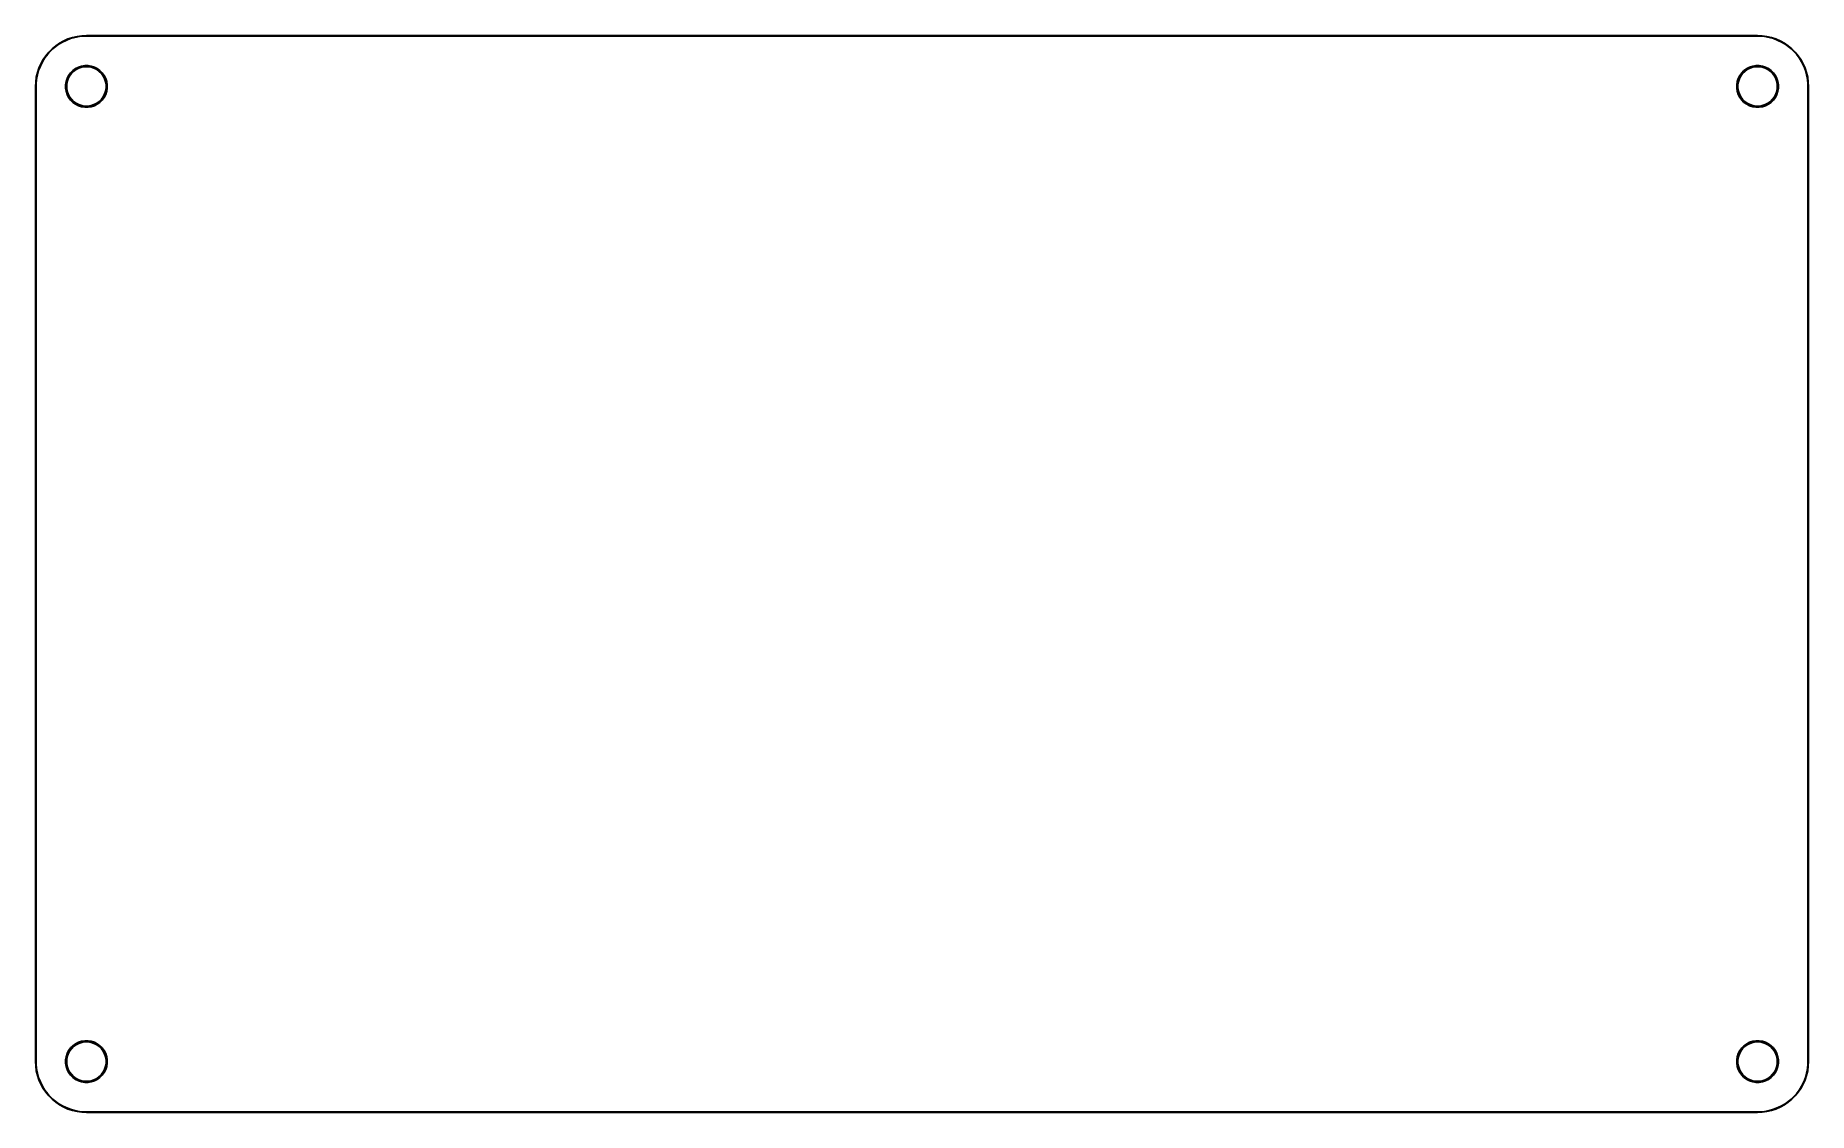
# Model space of a CAD drawing. Header units: inches. Extents: x 2.75 to 8.27, y -5.32 to -1.97.
import ezdxf

# ---------------------------------------------------------------- set-up
doc = ezdxf.new("R2010")
doc.units = ezdxf.units.IN
doc.header["$MEASUREMENT"] = 0
doc.layers.add('Edge.Cuts', color=254, linetype='CONTINUOUS', true_color=0xd0d2cd)

msp = doc.modelspace()

# ---------------------------------------------------------------- linework, layer by layer
at = {"layer": 'Edge.Cuts', "linetype": 'CONTINUOUS'}
for p, q in [((2.83, -1.9913), (2.8428, -1.9841)), ((2.8501, -1.9827), (2.8372, -1.9891)), ((2.8428, -1.9841), (2.8561, -1.9782)), ((2.8636, -1.9774), (2.8501, -1.9827)), ((2.8561, -1.9782), (2.87, -1.9736)), ((2.8775, -1.9735), (2.8636, -1.9774)), ((2.87, -1.9736), (2.8843, -1.9702)), ((2.8917, -1.9708), (2.8775, -1.9735)), ((2.8843, -1.9702), (2.8988, -1.9682)), ((2.9062, -1.9695), (2.8917, -1.9708)), ((2.8988, -1.9682), (2.9134, -1.9675)), ((2.9134, -1.9695), (2.9062, -1.9695)), ((2.9134, -1.9675), (8.1102, -1.9675)), ((8.1102, -1.9695), (2.9134, -1.9695)), ((8.1102, -1.9675), (8.1249, -1.9682)), ((8.1175, -1.9695), (8.1102, -1.9695)), ((8.1319, -1.9708), (8.1175, -1.9695)), ((8.1249, -1.9682), (8.1394, -1.9702)), ((8.1461, -1.9735), (8.1319, -1.9708)), ((8.1394, -1.9702), (8.1536, -1.9736)), ((8.16, -1.9774), (8.1461, -1.9735)), ((8.1536, -1.9736), (8.1675, -1.9782)), ((8.1735, -1.9827), (8.16, -1.9774)), ((8.1675, -1.9782), (8.1809, -1.9841)), ((8.1865, -1.9891), (8.1735, -1.9827)), ((8.1809, -1.9841), (8.1937, -1.9913)), ((2.7841, -2.0374), (2.7765, -2.0498)), ((2.7787, -2.0426), (2.7869, -2.0305)), ((2.7929, -2.0259), (2.7841, -2.0374)), ((2.7869, -2.0305), (2.7963, -2.0192)), ((2.8026, -2.0152), (2.7929, -2.0259)), ((2.7963, -2.0192), (2.8066, -2.0089)), ((2.8133, -2.0055), (2.8026, -2.0152)), ((2.8066, -2.0089), (2.8179, -1.9995)), ((2.8248, -1.9967), (2.8133, -2.0055)), ((2.8179, -1.9995), (2.83, -1.9913)), ((2.8372, -1.9891), (2.8248, -1.9967)), ((8.1988, -1.9967), (8.1865, -1.9891)), ((8.1937, -1.9913), (8.2057, -1.9995)), ((8.2103, -2.0055), (8.1988, -1.9967)), ((8.2057, -1.9995), (8.217, -2.0089)), ((8.221, -2.0152), (8.2103, -2.0055)), ((8.217, -2.0089), (8.2273, -2.0192)), ((8.2308, -2.0259), (8.221, -2.0152)), ((8.2273, -2.0192), (8.2367, -2.0305)), ((8.2395, -2.0374), (8.2308, -2.0259)), ((8.2367, -2.0305), (8.245, -2.0426)), ((8.2471, -2.0498), (8.2395, -2.0374)), ((2.7576, -2.0969), (2.761, -2.0826)), ((2.7609, -2.0901), (2.7582, -2.1043)), ((2.7648, -2.0762), (2.7609, -2.0901)), ((2.761, -2.0826), (2.7656, -2.0687)), ((2.7701, -2.0627), (2.7648, -2.0762)), ((2.7656, -2.0687), (2.7715, -2.0554)), ((2.7765, -2.0498), (2.7701, -2.0627)), ((2.7715, -2.0554), (2.7787, -2.0426)), ((2.8534, -2.1011), (2.858, -2.092)), ((2.8612, -2.094), (2.8568, -2.1026)), ((2.858, -2.092), (2.864, -2.0838)), ((2.8668, -2.0862), (2.8612, -2.094)), ((2.864, -2.0838), (2.8712, -2.0766)), ((2.8736, -2.0794), (2.8668, -2.0862)), ((2.8712, -2.0766), (2.8794, -2.0706)), ((2.8814, -2.0738), (2.8736, -2.0794)), ((2.8794, -2.0706), (2.8885, -2.066)), ((2.89, -2.0694), (2.8814, -2.0738)), ((2.8885, -2.066), (2.8982, -2.0628)), ((2.8991, -2.0665), (2.89, -2.0694)), ((2.8982, -2.0628), (2.9083, -2.0612)), ((2.9086, -2.065), (2.8991, -2.0665)), ((2.9083, -2.0612), (2.9185, -2.0612)), ((2.9182, -2.065), (2.9086, -2.065)), ((2.9277, -2.0665), (2.9182, -2.065)), ((2.9185, -2.0612), (2.9286, -2.0628)), ((2.9368, -2.0694), (2.9277, -2.0665)), ((2.9286, -2.0628), (2.9382, -2.066)), ((2.9454, -2.0738), (2.9368, -2.0694)), ((2.9382, -2.066), (2.9473, -2.0706)), ((2.9531, -2.0794), (2.9454, -2.0738)), ((2.9473, -2.0706), (2.9556, -2.0766)), ((2.9599, -2.0862), (2.9531, -2.0794)), ((2.9556, -2.0766), (2.9628, -2.0838)), ((2.9656, -2.094), (2.9599, -2.0862)), ((2.9628, -2.0838), (2.9688, -2.092)), ((2.9699, -2.1026), (2.9656, -2.094)), ((2.9688, -2.092), (2.9734, -2.1011)), ((8.0502, -2.1011), (8.0548, -2.092)), ((8.058, -2.094), (8.0537, -2.1026)), ((8.0548, -2.092), (8.0608, -2.0838)), ((8.0637, -2.0862), (8.058, -2.094)), ((8.0608, -2.0838), (8.068, -2.0766)), ((8.0705, -2.0794), (8.0637, -2.0862)), ((8.068, -2.0766), (8.0763, -2.0706)), ((8.0783, -2.0738), (8.0705, -2.0794)), ((8.0763, -2.0706), (8.0854, -2.066)), ((8.0868, -2.0694), (8.0783, -2.0738)), ((8.0854, -2.066), (8.0951, -2.0628)), ((8.0959, -2.0665), (8.0868, -2.0694)), ((8.0951, -2.0628), (8.1051, -2.0612)), ((8.1054, -2.065), (8.0959, -2.0665)), ((8.1051, -2.0612), (8.1153, -2.0612)), ((8.115, -2.065), (8.1054, -2.065)), ((8.1245, -2.0665), (8.115, -2.065)), ((8.1153, -2.0612), (8.1254, -2.0628)), ((8.1337, -2.0694), (8.1245, -2.0665)), ((8.1254, -2.0628), (8.1351, -2.066)), ((8.1422, -2.0738), (8.1337, -2.0694)), ((8.1351, -2.066), (8.1442, -2.0706)), ((8.15, -2.0794), (8.1422, -2.0738)), ((8.1442, -2.0706), (8.1524, -2.0766)), ((8.1568, -2.0862), (8.15, -2.0794)), ((8.1524, -2.0766), (8.1596, -2.0838)), ((8.1624, -2.094), (8.1568, -2.0862)), ((8.1596, -2.0838), (8.1656, -2.092)), ((8.1668, -2.1026), (8.1624, -2.094)), ((8.1656, -2.092), (8.1703, -2.1011)), ((8.245, -2.0426), (8.2521, -2.0554)), ((8.2536, -2.0627), (8.2471, -2.0498)), ((8.2521, -2.0554), (8.258, -2.0687)), ((8.2588, -2.0762), (8.2536, -2.0627)), ((8.258, -2.0687), (8.2627, -2.0826)), ((8.2627, -2.0901), (8.2588, -2.0762)), ((8.2627, -2.0826), (8.266, -2.0969)), ((8.2654, -2.1043), (8.2627, -2.0901)), ((2.7549, -2.126), (2.7556, -2.1114)), ((2.7549, -5.1575), (2.7549, -2.126)), ((2.7556, -2.1114), (2.7576, -2.0969)), ((2.7582, -2.1043), (2.7569, -2.1187)), ((2.7569, -2.1187), (2.7569, -2.126)), ((2.7569, -2.126), (2.7569, -5.1575)), ((2.8486, -2.1209), (2.8502, -2.1108)), ((2.8486, -2.1212), (2.8486, -2.1209)), ((2.8486, -2.1311), (2.8486, -2.1212)), ((2.8502, -2.1411), (2.8486, -2.1311)), ((2.8502, -2.1108), (2.8534, -2.1011)), ((2.8534, -2.1508), (2.8502, -2.1411)), ((2.8539, -2.1117), (2.8524, -2.1212)), ((2.8524, -2.1212), (2.8524, -2.1308)), ((2.8524, -2.1308), (2.8539, -2.1403)), ((2.8568, -2.1026), (2.8539, -2.1117)), ((2.8539, -2.1403), (2.8568, -2.1494)), ((2.8568, -2.1494), (2.8612, -2.158)), ((2.9656, -2.158), (2.9699, -2.1494)), ((2.9729, -2.1117), (2.9699, -2.1026)), ((2.9699, -2.1494), (2.9729, -2.1403)), ((2.9744, -2.1212), (2.9729, -2.1117)), ((2.9729, -2.1403), (2.9744, -2.1308)), ((2.9734, -2.1011), (2.9766, -2.1108)), ((2.9766, -2.1411), (2.9734, -2.1508)), ((2.9744, -2.1308), (2.9744, -2.1212)), ((2.9766, -2.1108), (2.9781, -2.1209)), ((2.9781, -2.1311), (2.9766, -2.1411)), ((2.9781, -2.1209), (2.9781, -2.1311)), ((8.0455, -2.1209), (8.0471, -2.1108)), ((8.0455, -2.1212), (8.0455, -2.1209)), ((8.0455, -2.1311), (8.0455, -2.1212)), ((8.0471, -2.1411), (8.0455, -2.1311)), ((8.0471, -2.1108), (8.0502, -2.1011)), ((8.0502, -2.1508), (8.0471, -2.1411)), ((8.0507, -2.1117), (8.0492, -2.1212)), ((8.0492, -2.1212), (8.0492, -2.1308)), ((8.0492, -2.1308), (8.0507, -2.1403)), ((8.0537, -2.1026), (8.0507, -2.1117)), ((8.0507, -2.1403), (8.0537, -2.1494)), ((8.0537, -2.1494), (8.058, -2.158)), ((8.1624, -2.158), (8.1668, -2.1494)), ((8.1698, -2.1117), (8.1668, -2.1026)), ((8.1668, -2.1494), (8.1698, -2.1403)), ((8.1713, -2.1212), (8.1698, -2.1117)), ((8.1698, -2.1403), (8.1713, -2.1308)), ((8.1703, -2.1011), (8.1734, -2.1108)), ((8.1734, -2.1411), (8.1703, -2.1508)), ((8.1713, -2.1308), (8.1713, -2.1212)), ((8.1734, -2.1108), (8.175, -2.1209)), ((8.175, -2.1311), (8.1734, -2.1411)), ((8.175, -2.1209), (8.175, -2.1311)), ((8.2667, -2.1187), (8.2654, -2.1043)), ((8.266, -2.0969), (8.268, -2.1114)), ((8.2667, -2.126), (8.2667, -2.1187)), ((8.2667, -5.1575), (8.2667, -2.126)), ((8.268, -2.1114), (8.2687, -2.126)), ((8.2687, -2.126), (8.2687, -5.1575)), ((2.858, -2.1599), (2.8534, -2.1508)), ((2.864, -2.1682), (2.858, -2.1599)), ((2.8612, -2.158), (2.8668, -2.1657)), ((2.8712, -2.1754), (2.864, -2.1682)), ((2.8668, -2.1657), (2.8736, -2.1725)), ((2.8794, -2.1814), (2.8712, -2.1754)), ((2.8736, -2.1725), (2.8814, -2.1782)), ((2.8885, -2.186), (2.8794, -2.1814)), ((2.8814, -2.1782), (2.89, -2.1825)), ((2.8982, -2.1892), (2.8885, -2.186)), ((2.89, -2.1825), (2.8991, -2.1855)), ((2.9083, -2.1907), (2.8982, -2.1892)), ((2.8991, -2.1855), (2.9086, -2.187)), ((2.9185, -2.1907), (2.9083, -2.1907)), ((2.9086, -2.187), (2.9182, -2.187)), ((2.9182, -2.187), (2.9277, -2.1855)), ((2.9286, -2.1892), (2.9185, -2.1907)), ((2.9277, -2.1855), (2.9368, -2.1825)), ((2.9382, -2.186), (2.9286, -2.1892)), ((2.9368, -2.1825), (2.9454, -2.1782)), ((2.9473, -2.1814), (2.9382, -2.186)), ((2.9454, -2.1782), (2.9531, -2.1725)), ((2.9556, -2.1754), (2.9473, -2.1814)), ((2.9531, -2.1725), (2.9599, -2.1657)), ((2.9628, -2.1682), (2.9556, -2.1754)), ((2.9599, -2.1657), (2.9656, -2.158)), ((2.9688, -2.1599), (2.9628, -2.1682)), ((2.9734, -2.1508), (2.9688, -2.1599)), ((8.0548, -2.1599), (8.0502, -2.1508)), ((8.0608, -2.1682), (8.0548, -2.1599)), ((8.058, -2.158), (8.0637, -2.1657)), ((8.068, -2.1754), (8.0608, -2.1682)), ((8.0637, -2.1657), (8.0705, -2.1725)), ((8.0763, -2.1814), (8.068, -2.1754)), ((8.0705, -2.1725), (8.0783, -2.1782)), ((8.0854, -2.186), (8.0763, -2.1814)), ((8.0783, -2.1782), (8.0868, -2.1825)), ((8.0951, -2.1892), (8.0854, -2.186)), ((8.0868, -2.1825), (8.0959, -2.1855)), ((8.1051, -2.1907), (8.0951, -2.1892)), ((8.0959, -2.1855), (8.1054, -2.187)), ((8.1153, -2.1907), (8.1051, -2.1907)), ((8.1054, -2.187), (8.115, -2.187)), ((8.115, -2.187), (8.1245, -2.1855)), ((8.1254, -2.1892), (8.1153, -2.1907)), ((8.1245, -2.1855), (8.1337, -2.1825)), ((8.1351, -2.186), (8.1254, -2.1892)), ((8.1337, -2.1825), (8.1422, -2.1782)), ((8.1442, -2.1814), (8.1351, -2.186)), ((8.1422, -2.1782), (8.15, -2.1725)), ((8.1524, -2.1754), (8.1442, -2.1814)), ((8.15, -2.1725), (8.1568, -2.1657)), ((8.1596, -2.1682), (8.1524, -2.1754)), ((8.1568, -2.1657), (8.1624, -2.158)), ((8.1656, -2.1599), (8.1596, -2.1682)), ((8.1703, -2.1508), (8.1656, -2.1599)), ((2.8534, -5.1326), (2.858, -5.1235)), ((2.8612, -5.1255), (2.8568, -5.1341)), ((2.858, -5.1235), (2.864, -5.1153)), ((2.8668, -5.1177), (2.8612, -5.1255)), ((2.864, -5.1153), (2.8712, -5.1081)), ((2.8736, -5.1109), (2.8668, -5.1177)), ((2.8712, -5.1081), (2.8794, -5.1021)), ((2.8814, -5.1053), (2.8736, -5.1109)), ((2.8794, -5.1021), (2.8885, -5.0975)), ((2.89, -5.1009), (2.8814, -5.1053)), ((2.8885, -5.0975), (2.8982, -5.0943)), ((2.8991, -5.098), (2.89, -5.1009)), ((2.8982, -5.0943), (2.9083, -5.0927)), ((2.9086, -5.0965), (2.8991, -5.098)), ((2.9083, -5.0927), (2.9185, -5.0927)), ((2.9182, -5.0965), (2.9086, -5.0965)), ((2.9277, -5.098), (2.9182, -5.0965)), ((2.9185, -5.0927), (2.9286, -5.0943)), ((2.9368, -5.1009), (2.9277, -5.098)), ((2.9286, -5.0943), (2.9382, -5.0975)), ((2.9454, -5.1053), (2.9368, -5.1009)), ((2.9382, -5.0975), (2.9473, -5.1021)), ((2.9531, -5.1109), (2.9454, -5.1053)), ((2.9473, -5.1021), (2.9556, -5.1081)), ((2.9599, -5.1177), (2.9531, -5.1109)), ((2.9556, -5.1081), (2.9628, -5.1153)), ((2.9656, -5.1255), (2.9599, -5.1177)), ((2.9628, -5.1153), (2.9688, -5.1235)), ((2.9699, -5.1341), (2.9656, -5.1255)), ((2.9688, -5.1235), (2.9734, -5.1326)), ((8.0502, -5.1326), (8.0548, -5.1235)), ((8.058, -5.1255), (8.0537, -5.1341)), ((8.0548, -5.1235), (8.0608, -5.1153)), ((8.0637, -5.1177), (8.058, -5.1255)), ((8.0608, -5.1153), (8.068, -5.1081)), ((8.0705, -5.1109), (8.0637, -5.1177)), ((8.068, -5.1081), (8.0763, -5.1021)), ((8.0783, -5.1053), (8.0705, -5.1109)), ((8.0763, -5.1021), (8.0854, -5.0975)), ((8.0868, -5.1009), (8.0783, -5.1053)), ((8.0854, -5.0975), (8.0951, -5.0943)), ((8.0959, -5.098), (8.0868, -5.1009)), ((8.0951, -5.0943), (8.1051, -5.0927)), ((8.1054, -5.0965), (8.0959, -5.098)), ((8.1051, -5.0927), (8.1153, -5.0927)), ((8.115, -5.0965), (8.1054, -5.0965)), ((8.1245, -5.098), (8.115, -5.0965)), ((8.1153, -5.0927), (8.1254, -5.0943)), ((8.1337, -5.1009), (8.1245, -5.098)), ((8.1254, -5.0943), (8.1351, -5.0975)), ((8.1422, -5.1053), (8.1337, -5.1009)), ((8.1351, -5.0975), (8.1442, -5.1021)), ((8.15, -5.1109), (8.1422, -5.1053)), ((8.1442, -5.1021), (8.1524, -5.1081)), ((8.1568, -5.1177), (8.15, -5.1109)), ((8.1524, -5.1081), (8.1596, -5.1153)), ((8.1624, -5.1255), (8.1568, -5.1177)), ((8.1596, -5.1153), (8.1656, -5.1235)), ((8.1668, -5.1341), (8.1624, -5.1255)), ((8.1656, -5.1235), (8.1703, -5.1326)), ((2.7556, -5.1721), (2.7549, -5.1575)), ((2.7576, -5.1866), (2.7556, -5.1721)), ((2.7569, -5.1575), (2.7569, -5.1647)), ((2.7569, -5.1647), (2.7582, -5.1791)), ((2.7582, -5.1791), (2.7609, -5.1933)), ((2.8486, -5.1524), (2.8502, -5.1423)), ((2.8486, -5.1527), (2.8486, -5.1524)), ((2.8486, -5.1626), (2.8486, -5.1527)), ((2.8502, -5.1726), (2.8486, -5.1626)), ((2.8502, -5.1423), (2.8534, -5.1326)), ((2.8534, -5.1823), (2.8502, -5.1726)), ((2.8539, -5.1432), (2.8524, -5.1527)), ((2.8524, -5.1527), (2.8524, -5.1623)), ((2.8524, -5.1623), (2.8539, -5.1718)), ((2.858, -5.1914), (2.8534, -5.1823)), ((2.8568, -5.1341), (2.8539, -5.1432)), ((2.8539, -5.1718), (2.8568, -5.1809)), ((2.8568, -5.1809), (2.8612, -5.1895)), ((2.9656, -5.1895), (2.9699, -5.1809)), ((2.9734, -5.1823), (2.9688, -5.1914)), ((2.9729, -5.1432), (2.9699, -5.1341)), ((2.9699, -5.1809), (2.9729, -5.1718)), ((2.9744, -5.1527), (2.9729, -5.1432)), ((2.9729, -5.1718), (2.9744, -5.1623)), ((2.9734, -5.1326), (2.9766, -5.1423)), ((2.9766, -5.1726), (2.9734, -5.1823)), ((2.9744, -5.1623), (2.9744, -5.1527)), ((2.9766, -5.1423), (2.9781, -5.1524)), ((2.9781, -5.1626), (2.9766, -5.1726)), ((2.9781, -5.1524), (2.9781, -5.1626)), ((8.0455, -5.1524), (8.0471, -5.1423)), ((8.0455, -5.1527), (8.0455, -5.1524)), ((8.0455, -5.1626), (8.0455, -5.1527)), ((8.0471, -5.1726), (8.0455, -5.1626)), ((8.0471, -5.1423), (8.0502, -5.1326)), ((8.0502, -5.1823), (8.0471, -5.1726)), ((8.0507, -5.1432), (8.0492, -5.1527)), ((8.0492, -5.1527), (8.0492, -5.1623)), ((8.0492, -5.1623), (8.0507, -5.1718)), ((8.0548, -5.1914), (8.0502, -5.1823)), ((8.0537, -5.1341), (8.0507, -5.1432)), ((8.0507, -5.1718), (8.0537, -5.1809)), ((8.0537, -5.1809), (8.058, -5.1895)), ((8.1624, -5.1895), (8.1668, -5.1809)), ((8.1703, -5.1823), (8.1656, -5.1914)), ((8.1698, -5.1432), (8.1668, -5.1341)), ((8.1668, -5.1809), (8.1698, -5.1718)), ((8.1713, -5.1527), (8.1698, -5.1432)), ((8.1698, -5.1718), (8.1713, -5.1623)), ((8.1703, -5.1326), (8.1734, -5.1423)), ((8.1734, -5.1726), (8.1703, -5.1823)), ((8.1713, -5.1623), (8.1713, -5.1527)), ((8.1734, -5.1423), (8.175, -5.1524)), ((8.175, -5.1626), (8.1734, -5.1726)), ((8.175, -5.1524), (8.175, -5.1626)), ((8.2627, -5.1933), (8.2654, -5.1791)), ((8.2654, -5.1791), (8.2667, -5.1647)), ((8.268, -5.1721), (8.266, -5.1866)), ((8.2667, -5.1647), (8.2667, -5.1575)), ((8.2687, -5.1575), (8.268, -5.1721)), ((2.761, -5.2008), (2.7576, -5.1866)), ((2.7609, -5.1933), (2.7648, -5.2073)), ((2.7656, -5.2147), (2.761, -5.2008)), ((2.7648, -5.2073), (2.7701, -5.2208)), ((2.7715, -5.2281), (2.7656, -5.2147)), ((2.7701, -5.2208), (2.7765, -5.2337)), ((2.7787, -5.2409), (2.7715, -5.2281)), ((2.7765, -5.2337), (2.7841, -5.246)), ((2.864, -5.1997), (2.858, -5.1914)), ((2.8612, -5.1895), (2.8668, -5.1972)), ((2.8712, -5.2069), (2.864, -5.1997)), ((2.8668, -5.1972), (2.8736, -5.204)), ((2.8794, -5.2129), (2.8712, -5.2069)), ((2.8736, -5.204), (2.8814, -5.2097)), ((2.8885, -5.2175), (2.8794, -5.2129)), ((2.8814, -5.2097), (2.89, -5.214)), ((2.8982, -5.2206), (2.8885, -5.2175)), ((2.89, -5.214), (2.8991, -5.217)), ((2.9083, -5.2222), (2.8982, -5.2206)), ((2.8991, -5.217), (2.9086, -5.2185)), ((2.9185, -5.2222), (2.9083, -5.2222)), ((2.9086, -5.2185), (2.9182, -5.2185)), ((2.9182, -5.2185), (2.9277, -5.217)), ((2.9286, -5.2206), (2.9185, -5.2222)), ((2.9277, -5.217), (2.9368, -5.214)), ((2.9382, -5.2175), (2.9286, -5.2206)), ((2.9368, -5.214), (2.9454, -5.2097)), ((2.9473, -5.2129), (2.9382, -5.2175)), ((2.9454, -5.2097), (2.9531, -5.204)), ((2.9556, -5.2069), (2.9473, -5.2129)), ((2.9531, -5.204), (2.9599, -5.1972)), ((2.9628, -5.1997), (2.9556, -5.2069)), ((2.9599, -5.1972), (2.9656, -5.1895)), ((2.9688, -5.1914), (2.9628, -5.1997)), ((8.0608, -5.1997), (8.0548, -5.1914)), ((8.058, -5.1895), (8.0637, -5.1972)), ((8.068, -5.2069), (8.0608, -5.1997)), ((8.0637, -5.1972), (8.0705, -5.204)), ((8.0763, -5.2129), (8.068, -5.2069)), ((8.0705, -5.204), (8.0783, -5.2097)), ((8.0854, -5.2175), (8.0763, -5.2129)), ((8.0783, -5.2097), (8.0868, -5.214)), ((8.0951, -5.2206), (8.0854, -5.2175)), ((8.0868, -5.214), (8.0959, -5.217)), ((8.1051, -5.2222), (8.0951, -5.2206)), ((8.0959, -5.217), (8.1054, -5.2185)), ((8.1153, -5.2222), (8.1051, -5.2222)), ((8.1054, -5.2185), (8.115, -5.2185)), ((8.115, -5.2185), (8.1245, -5.217)), ((8.1254, -5.2206), (8.1153, -5.2222)), ((8.1245, -5.217), (8.1337, -5.214)), ((8.1351, -5.2175), (8.1254, -5.2206)), ((8.1337, -5.214), (8.1422, -5.2097)), ((8.1442, -5.2129), (8.1351, -5.2175)), ((8.1422, -5.2097), (8.15, -5.204)), ((8.1524, -5.2069), (8.1442, -5.2129)), ((8.15, -5.204), (8.1568, -5.1972)), ((8.1596, -5.1997), (8.1524, -5.2069)), ((8.1568, -5.1972), (8.1624, -5.1895)), ((8.1656, -5.1914), (8.1596, -5.1997)), ((8.2395, -5.246), (8.2471, -5.2337)), ((8.2521, -5.2281), (8.245, -5.2409)), ((8.2471, -5.2337), (8.2536, -5.2208)), ((8.258, -5.2147), (8.2521, -5.2281)), ((8.2536, -5.2208), (8.2588, -5.2073)), ((8.2627, -5.2008), (8.258, -5.2147)), ((8.2588, -5.2073), (8.2627, -5.1933)), ((8.266, -5.1866), (8.2627, -5.2008)), ((2.7869, -5.253), (2.7787, -5.2409)), ((2.7841, -5.246), (2.7929, -5.2576)), ((2.7963, -5.2642), (2.7869, -5.253)), ((2.7929, -5.2576), (2.8026, -5.2683)), ((2.8066, -5.2746), (2.7963, -5.2642)), ((2.8026, -5.2683), (2.8133, -5.278)), ((2.8179, -5.2839), (2.8066, -5.2746)), ((2.8133, -5.278), (2.8248, -5.2867)), ((2.83, -5.2922), (2.8179, -5.2839)), ((2.8248, -5.2867), (2.8372, -5.2943)), ((2.8428, -5.2993), (2.83, -5.2922)), ((8.1937, -5.2922), (8.1809, -5.2993)), ((8.1865, -5.2943), (8.1988, -5.2867)), ((8.2057, -5.2839), (8.1937, -5.2922)), ((8.1988, -5.2867), (8.2103, -5.278)), ((8.217, -5.2746), (8.2057, -5.2839)), ((8.2103, -5.278), (8.221, -5.2683)), ((8.2273, -5.2642), (8.217, -5.2746)), ((8.221, -5.2683), (8.2308, -5.2576)), ((8.2367, -5.253), (8.2273, -5.2642)), ((8.2308, -5.2576), (8.2395, -5.246)), ((8.245, -5.2409), (8.2367, -5.253)), ((2.8372, -5.2943), (2.8501, -5.3008)), ((2.8561, -5.3052), (2.8428, -5.2993)), ((2.8501, -5.3008), (2.8636, -5.306)), ((2.87, -5.3099), (2.8561, -5.3052)), ((2.8636, -5.306), (2.8775, -5.31)), ((2.8843, -5.3132), (2.87, -5.3099)), ((2.8775, -5.31), (2.8917, -5.3126)), ((2.8988, -5.3153), (2.8843, -5.3132)), ((2.8917, -5.3126), (2.9062, -5.314)), ((2.9134, -5.3159), (2.8988, -5.3153)), ((2.9062, -5.314), (2.9134, -5.314)), ((2.9134, -5.314), (8.1102, -5.314)), ((8.1102, -5.3159), (2.9134, -5.3159)), ((8.1102, -5.314), (8.1175, -5.314)), ((8.1249, -5.3153), (8.1102, -5.3159)), ((8.1175, -5.314), (8.1319, -5.3126)), ((8.1394, -5.3132), (8.1249, -5.3153)), ((8.1319, -5.3126), (8.1461, -5.31)), ((8.1536, -5.3099), (8.1394, -5.3132)), ((8.1461, -5.31), (8.16, -5.306)), ((8.1675, -5.3052), (8.1536, -5.3099)), ((8.16, -5.306), (8.1735, -5.3008)), ((8.1809, -5.2993), (8.1675, -5.3052)), ((8.1735, -5.3008), (8.1865, -5.2943))]:
    msp.add_line(p, q, dxfattribs=at)

doc.saveas('drawing.dxf')
